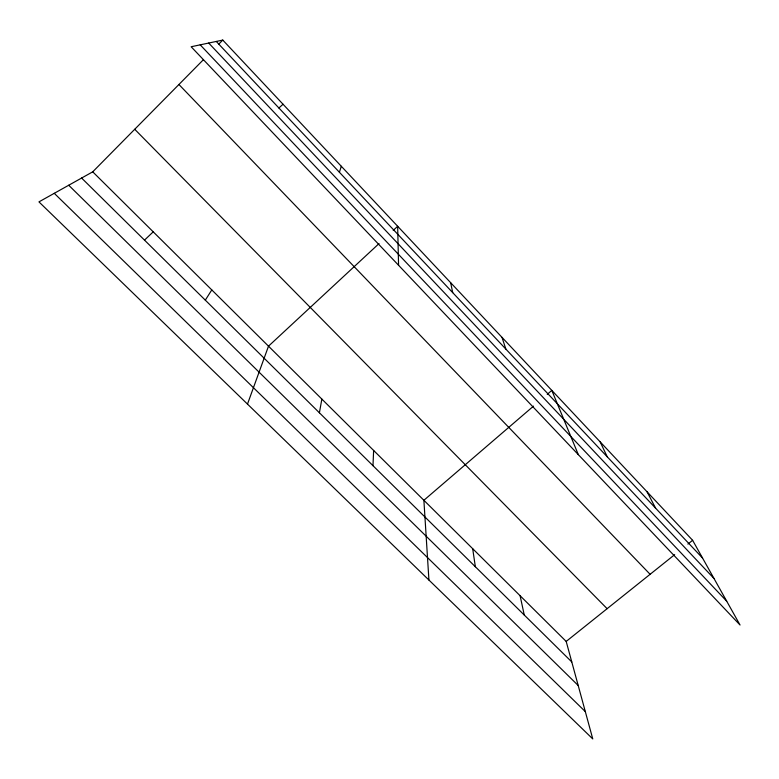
<?xml version="1.0" encoding="UTF-8"?>
<svg xmlns="http://www.w3.org/2000/svg" width="779" height="779" viewBox="0 0 779 779"><rect width="100%" height="100%" fill="white"/><g stroke="black" fill="none" stroke-linecap="round" stroke-linejoin="round"><path stroke-width="1.17" d="M372.985 465.686L373.628 450.437M319.409 412.792L321.854 399.091M339.401 172.266L341.299 166.268M247.488 404.106L268.502 346.168L379.022 243.584M205.315 300.149L211.791 289.915M92.73 171.828L566.187 641.429L592.761 738.92L38.95 201.878L92.73 171.828L203.377 59.73M218.558 44.354L222.775 40.08L692.619 540.305L740.05 625.021L191.147 46.75L222.775 40.08M144.505 240.127L153.229 231.83M393.22 230.399L397.66 226.28L398.566 265.269M278.911 107.999L283.03 104.24M533.498 406.132L423.883 500.284L428.927 580.053M547.238 394.33L551.814 390.396L578.32 454.634M566.187 641.429L674.672 554.658M687.896 544.083L692.619 540.305M54.267 193.319L585.311 711.597M68.718 185.246L578.193 685.491M81.61 178.031L571.776 661.936M134.728 129.285L607.123 608.681M178.927 84.502L650.105 574.298M200.193 44.841L726.719 601.203M208.704 43.049L714.002 578.505M216.27 41.453L702.561 558.066M647.057 491.792L655.616 508.19M600.142 441.849L607.231 456.796M502.007 337.365L505.863 349.099M520.099 595.721L524.267 615.04M450.642 282.68L452.726 292.651M472.687 548.689L475.346 566.742"/></g></svg>
